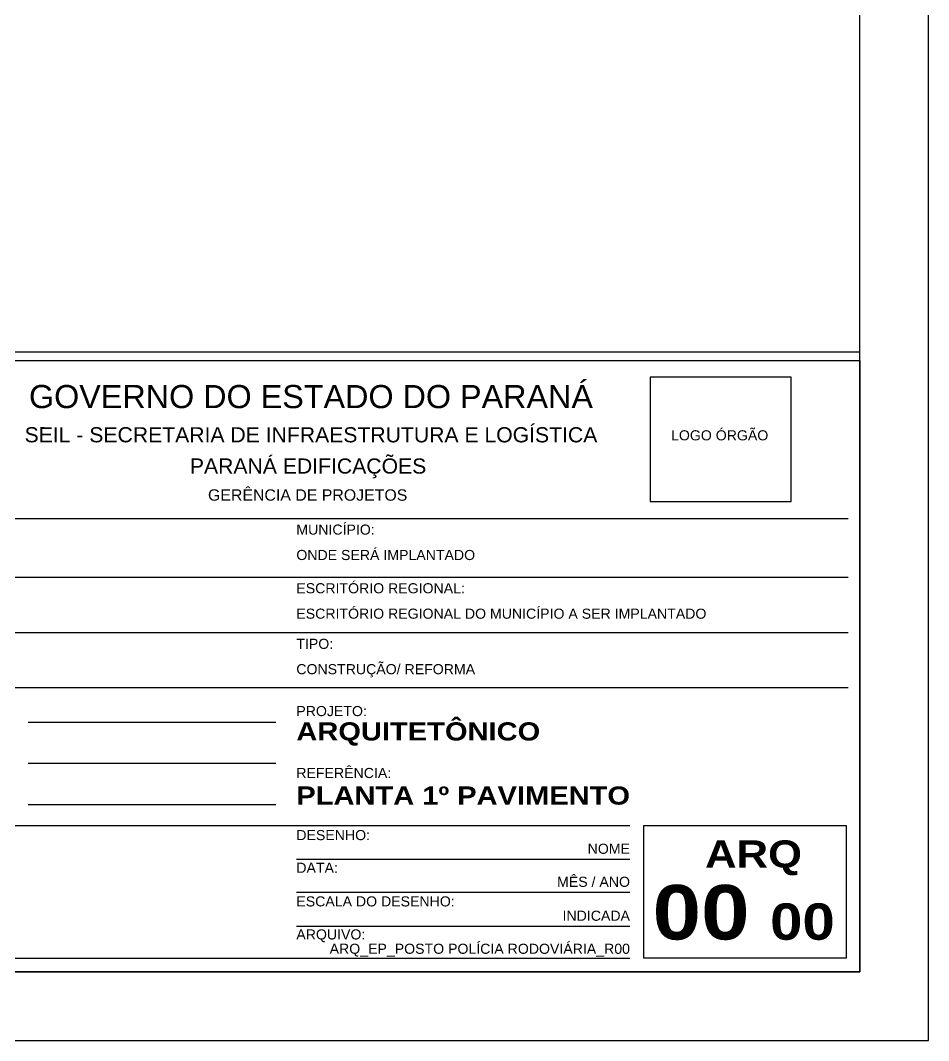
# Paper-space layout 'A3' of a CAD drawing. Header units: millimetres. Extents: x 67 to 487, y 39 to 336.
# Drawn here: x 354.7 to 486.9, y 39.1 to 187.6 of the extents above; entities that cross this region are included whole.
import ezdxf
from ezdxf.enums import TextEntityAlignment as Align

# ---------------------------------------------------------------- set-up
doc = ezdxf.new("R2010")
doc.units = ezdxf.units.MM
doc.layers.add('ARQ_Prancha', color=7, linetype='Continuous')
doc.styles.add('ARIAL', font='arial.ttf')
doc.styles.add('arial bold', font='')
doc.styles.get('arial bold').set_extended_font_data('Arial Black')

psp = doc.layouts.new('A3')

# ---------------------------------------------------------------- linework, layer by layer
at = {"layer": 'ARQ_Prancha'}
for p, q in [((301.9, 139.34), (476.9, 139.34)), ((303.9, 115.08), (475.18, 115.08)), ((303.9, 106.54), (475.18, 106.54)), ((303.9, 98.45), (475.18, 98.45)), ((303.9, 90.45), (475.18, 90.45)), ((391.9, 85.38), (355.9, 85.38)), ((391.9, 79.38), (355.9, 79.38)), ((391.9, 73.38), (355.9, 73.38)), ((303.9, 70.38), (443.45, 70.38)), ((445.45, 70.38), (474.91, 70.37)), ((445.45, 51.06), (445.45, 70.38)), ((474.91, 70.37), (474.9, 51.06)), ((394.9, 65.49), (443.45, 65.49)), ((394.9, 60.67), (443.45, 60.67)), ((394.9, 55.7), (443.45, 55.7)), ((303.9, 51.06), (443.45, 51.06)), ((474.9, 51.06), (445.45, 51.06))]:
    psp.add_line(p, q, dxfattribs=at)
for points in [[(66.9, 39.06), (486.9, 39.06), (486.9, 336.06), (66.9, 336.06)], [(476.9, 49.06), (476.9, 326.06), (86.9, 326.06), (86.9, 49.06), (476.9, 49.06)], [(476.9, 49.06), (301.9, 49.06), (301.9, 138.08), (476.9, 138.08)], [(466.9, 135.61), (446.4, 135.61), (446.4, 117.53), (466.9, 117.53)]]:
    psp.add_lwpolyline(points, close=True, dxfattribs=at)

# ---------------------------------------------------------------- texts
at = {"layer": 'ARQ_Prancha', "style": 'ARIAL'}
for s, height, p in [('GOVERNO DO ESTADO DO PARANÁ', 3.3676, (397.03, 132.81)), ('SEIL - SECRETARIA DE INFRAESTRUTURA E LOGÍSTICA', 2.205, (397.03, 127.25)), ('PARANÁ EDIFICAÇÕES', 2.205, (396.61, 122.7)), ('GERÊNCIA DE PROJETOS', 1.6538, (396.55, 118.48))]:
    psp.add_text(s, height=height, rotation=359.9947, dxfattribs=at).set_placement(p, align=Align.MIDDLE_CENTER)
at = {"layer": 'ARQ_Prancha'}
for s, height, style, p in [('LOGO ÓRGÃO', 1.47, 'ARIAL', (449.43, 127.17)), ('MUNICÍPIO: ', 1.47, 'ARIAL', (394.9, 113.45)), ('ONDE SERÁ IMPLANTADO', 1.47, 'ARIAL', (394.9, 109.75)), ('ESCRITÓRIO REGIONAL: ', 1.47, 'ARIAL', (394.9, 104.91)), ('ESCRITÓRIO REGIONAL DO MUNICÍPIO A SER IMPLANTADO', 1.47, 'ARIAL', (394.9, 101.21)), ('TIPO: ', 1.47, 'ARIAL', (394.9, 96.82)), ('CONSTRUÇÃO/ REFORMA', 1.47, 'ARIAL', (394.9, 93.13)), ('PROJETO:', 1.47, 'ARIAL', (394.9, 87.03)), ('REFERÊNCIA:', 1.47, 'ARIAL', (394.9, 78.02)), ('PLANTA 1º PAVIMENTO ', 2.646, 'arial bold', (394.9, 74.74)), ('DESENHO: ', 1.47, 'ARIAL', (394.9, 68.98)), ('DATA:', 1.47, 'ARIAL', (394.9, 64.22)), ('ESCALA DO DESENHO:', 1.47, 'ARIAL', (394.9, 59.33)), ('ARQUIVO:', 1.47, 'ARIAL', (394.9, 54.52))]:
    psp.add_text(s, height=height, rotation=359.9947, dxfattribs=dict(at, style=style)).set_placement(p, align=Align.MIDDLE_LEFT)
at = {"layer": 'ARQ_Prancha', "style": 'arial bold'}
for s, height, p in [('ARQUITETÔNICO', 2.646, (394.9, 82.75)), ('ARQ', 3.969, (454.38, 64.24)), ('00', 7.938, (446.74, 53.78)), ('00', 5.292, (463.84, 53.74))]:
    psp.add_text(s, height=height, rotation=359.9947, dxfattribs=at).set_placement(p)
at = {"layer": 'ARQ_Prancha', "style": 'ARIAL'}
for s, p in [('NOME', (443.45, 66.99)), ('MÊS / ANO', (443.45, 62.18)), ('INDICADA', (443.45, 57.24)), ('ARQ_EP_POSTO POLÍCIA RODOVIÁRIA_R00', (443.45, 52.43))]:
    psp.add_text(s, height=1.47, rotation=359.9947, dxfattribs=at).set_placement(p, align=Align.MIDDLE_RIGHT)

doc.saveas('drawing.dxf')
